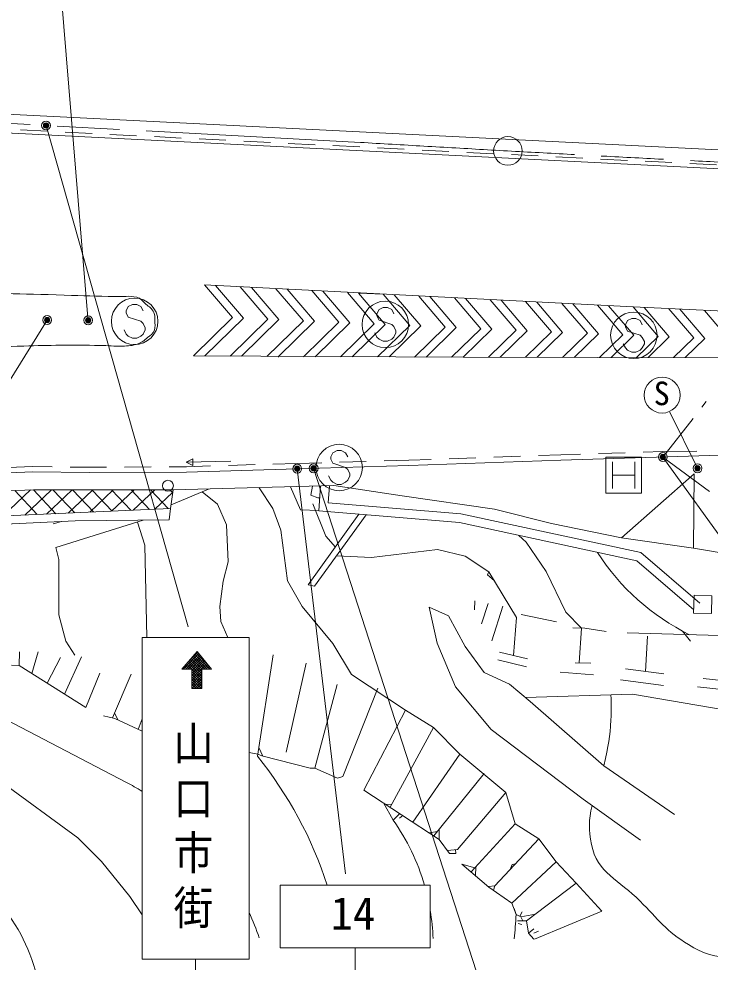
# Model space of a CAD drawing. Units: millimetres, scale not verified. Extents: x 40000 to 680000, y 20000 to 380000.
# Drawn here: x 239717 to 278407, y 230639 to 283424 of the extents above; entities that cross this region are included whole.
import ezdxf
from ezdxf.enums import TextEntityAlignment as Align

# ---------------------------------------------------------------- set-up
doc = ezdxf.new("R2010")
doc.units = ezdxf.units.MM
doc.header["$LTSCALE"] = 1000
doc.header["$PDMODE"] = 32
doc.header["$PDSIZE"] = 500
doc.linetypes.add('CHAIN', pattern=[18.5, 12, -1.5, 3.5, -1.5])
for name, color, linetype, lineweight in [('M-BGD', 7, 'Continuous', 13), ('M-BMK', 2, 'CHAIN', 13), ('M-BMK-SRVR', 3, 'Continuous', 13), ('M-STR-HTXT', 7, 'Continuous', 13), ('M-STR-STRC', 7, 'Continuous', 13)]:
    doc.layers.add(name, color=color, linetype=linetype, lineweight=lineweight)
doc.styles.add('@ＭＳ ゴシック', font='')
doc.styles.add('ＭＳ ゴシック', font='')
doc.styles.get('@ＭＳ ゴシック').set_extended_font_data('@MS Gothic')
doc.styles.get('ＭＳ ゴシック').set_extended_font_data('MS Gothic')

msp = doc.modelspace()

# ---------------------------------------------------------------- linework, layer by layer
at = {"layer": 'M-BGD'}
for p, q in [((239816, 277209), (241314, 277134)), ((242313, 277084), (243811, 277008)), ((244810, 276958), (246308, 276883)), ((247307, 276833), (248805, 276757)), ((249803, 276707), (251302, 276632)), ((252300, 276582), (253798, 276507)), ((254797, 276456), (256295, 276381)), ((257294, 276331), (258792, 276256)), ((259791, 276206), (261289, 276130)), ((262288, 276080), (263786, 276005)), ((264785, 275955), (266283, 275880)), ((267281, 275829), (268780, 275754)), ((269778, 275704), (271276, 275629)), ((272275, 275579), (273773, 275503)), ((274772, 275453), (276270, 275378)), ((277269, 275328), (278767, 275252)), ((278186, 262013), (277940, 261698)), ((277448, 261067), (275761, 258906)), ((274651, 259171), (275755, 259206)), ((275755, 259206), (277654, 259229)), ((249079, 258616), (249450, 258812)), ((251579, 258673), (249079, 258616)), ((249450, 258812), (249459, 258437)), ((257665, 258617), (259164, 258660)), ((260164, 258689), (261542, 258729)), ((261542, 258729), (262797, 258773)), ((263797, 258808), (265296, 258861)), ((266295, 258896), (267794, 258949)), ((268793, 258984), (270048, 259028)), ((270048, 259028), (271152, 259062)), ((272152, 259093), (273651, 259140)), ((272573, 256891), (272573, 258891)), ((272573, 258891), (274573, 258891)), ((274573, 258891), (274573, 256891)), ((275761, 258906), (278380, 256976)), ((239120, 258321), (240502, 258367)), ((240502, 258367), (241582, 258356)), ((242582, 258346), (243662, 258336)), ((243662, 258336), (244628, 258341)), ((245628, 258346), (247128, 258354)), ((248128, 258359), (249094, 258364)), ((249459, 258437), (249079, 258616)), ((249094, 258364), (250441, 258404)), ((251441, 258433), (252940, 258478)), ((253939, 258507), (255286, 258547)), ((255286, 258547), (256665, 258587)), ((272948, 258641), (272948, 257141)), ((274198, 258641), (274198, 257141)), ((272948, 257891), (274198, 257891)), ((273455, 254389), (277513, 257960)), ((277475, 253806), (277513, 257960)), ((241795, 255735), (240538, 257067)), ((250330, 257111), (248238, 256221)), ((253169, 257184), (253928, 256031)), ((254924, 257236), (255484, 255945)), ((256153, 257272), (256059, 256762)), ((256599, 257285), (256502, 255889)), ((257101, 257300), (257035, 256346)), ((257352, 257307), (261166, 256733)), ((238827, 255600), (240377, 257061)), ((240749, 255687), (239483, 257028)), ((240043, 255655), (241529, 257057)), ((241258, 255710), (242673, 257045)), ((242841, 255782), (241640, 257056)), ((242473, 255765), (243821, 257037)), ((243888, 255830), (242741, 257045)), ((243689, 255821), (244984, 257043)), ((244934, 255877), (243840, 257037)), ((244904, 255876), (246147, 257049)), ((245980, 255925), (244926, 257042)), ((247026, 255973), (246012, 257048)), ((246119, 255931), (247310, 257055)), ((248073, 256020), (247098, 257053)), ((247335, 255987), (248325, 256921)), ((248324, 256911), (248184, 257059)), ((248345, 257060), (248198, 256026)), ((249968, 256957), (250835, 256267)), ((256059, 256762), (256453, 256618)), ((256553, 256615), (256453, 256618)), ((261166, 256733), (266329, 255993)), ((274573, 256891), (272573, 256891)), ((248198, 256026), (236482, 255493)), ((248132, 255385), (248198, 256026)), ((250835, 256267), (251343, 255115)), ((253928, 256031), (254375, 254814)), ((256166, 256288), (256904, 254482)), ((257035, 256346), (264450, 255733)), ((255484, 255945), (256504, 255907)), ((258738, 255704), (255909, 251751)), ((259157, 255669), (256265, 251669)), ((256502, 255889), (264377, 255238)), ((264450, 255733), (274527, 253555)), ((266329, 255993), (269535, 255186)), ((231627, 254767), (242863, 255340)), ((242106, 255301), (241630, 255159)), ((246681, 255365), (241790, 253838)), ((242863, 255340), (248132, 255385)), ((246365, 255266), (246773, 253971)), ((251343, 255115), (251426, 253046)), ((264377, 255238), (274297, 253093)), ((269535, 255186), (273455, 254389)), ((254375, 254814), (254752, 251984)), ((256904, 254482), (257432, 253866)), ((267697, 254520), (268108, 254146)), ((246773, 253971), (246871, 248803)), ((268108, 254146), (269223, 252500)), ((273455, 254389), (277475, 253806)), ((241790, 253838), (241946, 253179)), ((257502, 253380), (259454, 253282)), ((259454, 253282), (263148, 253737)), ((263148, 253737), (264698, 253361)), ((274527, 253555), (277828, 250729)), ((277475, 253806), (281537, 253126)), ((241946, 253179), (241957, 250068)), ((251426, 253046), (251158, 251966)), ((264698, 253361), (266024, 252483)), ((274297, 253093), (277503, 250349)), ((266024, 252483), (265942, 252319)), ((265942, 252319), (266334, 251972)), ((267577, 249921), (266024, 252483)), ((269223, 252500), (270333, 250231)), ((251158, 251966), (250964, 250541)), ((254752, 251984), (255574, 250538)), ((255909, 251751), (256265, 251669)), ((265238, 250857), (265224, 250349)), ((250964, 250541), (251016, 249701)), ((255574, 250538), (257294, 248475)), ((265979, 250708), (265607, 249575)), ((266798, 250557), (266185, 248627)), ((270333, 250231), (271207, 249328)), ((241957, 250068), (242355, 248600)), ((251016, 249701), (251421, 248803)), ((267577, 249921), (267403, 247799)), ((267825, 250099), (269804, 249685)), ((271398, 249322), (270725, 249342)), ((271207, 249328), (271079, 247383)), ((271398, 249322), (272583, 249134)), ((276862, 249164), (277305, 248600)), ((273767, 249067), (279613, 248892)), ((274898, 248882), (274782, 246910)), ((242355, 248600), (242856, 247824)), ((257294, 248475), (258339, 246738)), ((239762, 247998), (239732, 247237)), ((240790, 248011), (240444, 246789)), ((242048, 247678), (241310, 246243)), ((243220, 247728), (242267, 245640)), ((253958, 247839), (253072, 242157)), ((266620, 247993), (268176, 247609)), ((239311, 247249), (239732, 247237)), ((239732, 247237), (243462, 244887)), ((255790, 247363), (254677, 242397)), ((266523, 247551), (268121, 247166)), ((270846, 247390), (271727, 247364)), ((273666, 247053), (275818, 246778)), ((244255, 246809), (243462, 244887)), ((246010, 246758), (244953, 244309)), ((270018, 246863), (271877, 246714)), ((278012, 246507), (280165, 246284)), ((257532, 246168), (256278, 241486)), ((273394, 246444), (275799, 246123)), ((277702, 246047), (279855, 245804)), ((235708, 245910), (245740, 240693)), ((259810, 245975), (257857, 241022)), ((244452, 244424), (245085, 244279)), ((245071, 244582), (245250, 244197)), ((261350, 244744), (259030, 240263)), ((245085, 244279), (246609, 243558)), ((246609, 244255), (246393, 243655)), ((262933, 243766), (260492, 239305)), ((253090, 242276), (252609, 242366)), ((253148, 242648), (253373, 242163)), ((264398, 242284), (261770, 238478)), ((253091, 242279), (253322, 242175)), ((256025, 241494), (253322, 242175)), ((256025, 241494), (256278, 241486)), ((257555, 240932), (256278, 241486)), ((238611, 240794), (243019, 237596)), ((257857, 241022), (257555, 240932)), ((265757, 241186), (262945, 237699)), ((259030, 240263), (263248, 237499)), ((266965, 240134), (264269, 236950)), ((260127, 239544), (260663, 238589)), ((260584, 239474), (260268, 239452)), ((261046, 238951), (260663, 238589)), ((261202, 238840), (261014, 238698)), ((267493, 238382), (265028, 235684)), ((243019, 237596), (244343, 236275)), ((263152, 237958), (262677, 237877)), ((263234, 238057), (263248, 237499)), ((268810, 237539), (266359, 234913)), ((263248, 237499), (263821, 236724)), ((263702, 236885), (264269, 236950)), ((263821, 236724), (264175, 236714)), ((264175, 236714), (264149, 236936)), ((244343, 236275), (245934, 234316)), ((264518, 236115), (265238, 235913)), ((264518, 236115), (266026, 234841)), ((265297, 235977), (265282, 235469)), ((267333, 236100), (267216, 235831)), ((269794, 236249), (267305, 233945)), ((267504, 236137), (267333, 236100)), ((266359, 234913), (265999, 234864)), ((266359, 234913), (266288, 234658)), ((270903, 235066), (268138, 232942)), ((266026, 234841), (267305, 233945)), ((245934, 234316), (246609, 233291)), ((267305, 233945), (267548, 233298)), ((267431, 233641), (267548, 233298)), ((267891, 233458), (267757, 233208)), ((267815, 233182), (268631, 233321)), ((272339, 233486), (268570, 231933)), ((267548, 233298), (267815, 233182)), ((268138, 232942), (267623, 232957)), ((267661, 232801), (267871, 232753)), ((267815, 233182), (267916, 232949)), ((268124, 232943), (268241, 232259)), ((268548, 232507), (268241, 232259)), ((268548, 231933), (268241, 232259)), ((268792, 232373), (268534, 232253))]:
    msp.add_line(p, q, dxfattribs=at)
for points in [[(200959, 280187), (234559, 278317), (305672, 274745), (351140, 273572), (372888, 273368), (416155, 273954), (448508, 275454), (467881, 276794), (495867, 279299), (529307, 283136), (558233, 286943), (566414, 288134)], [(566563, 287094), (558377, 285903), (529436, 282094), (495973, 278254), (467964, 275747), (448568, 274406), (416186, 272904), (372890, 272318), (351121, 272522), (305632, 273695), (234507, 277268), (200929, 279169)], [(211813, 255471), (211965, 255500), (216235, 256225), (220380, 256832), (225857, 257340), (231757, 257775), (235949, 257896), (240506, 258067), (243661, 258036), (249099, 258064), (255295, 258248), (261552, 258429), (270058, 258728), (280165, 259043), (288056, 259056), (294252, 259240), (299794, 259201)], [(257352, 257307), (248345, 257060), (240538, 257067), (233155, 256796), (225942, 256344), (225714, 256323), (219948, 255758), (215177, 255031), (207893, 253696), (204042, 252954), (200251, 251942)], [(274508, 237459), (271309, 239754), (266152, 243648), (264154, 246038), (263128, 248495), (262683, 250510), (263756, 250024), (264701, 248293), (265751, 246854), (267182, 246196), (268342, 245215), (272463, 241632), (276408, 238909)], [(258339, 246738), (261350, 244744), (262933, 243766), (264398, 242284), (266965, 240134), (267493, 238382), (268810, 237539), (269794, 236249), (270903, 235066), (272339, 233486)], [(268071, 245444), (274071, 245637), (286281, 243554), (291994, 241906), (292033, 236646), (295175, 231986)]]:
    msp.add_lwpolyline(points, dxfattribs=at)
msp.add_lwpolyline([(277511, 251170), (278511, 251141), (278482, 250141), (277482, 250170)], close=True, dxfattribs=at)
for centre, radius, start, end in [((282977, 260559), 12933, 212.722, 243.7274), ((235650, 228065), 22407, 17.8752, 38.9687), ((238572, 227043), 15417, 58.5808, 62.2949), ((250715, 231547), 12189, 16.1774, 35.2956), ((230984, 227432), 10038, 14.2874, 42.369), ((238572, 227043), 15417, 18.7435, 24.4296), ((250715, 231547), 12189, 1.9287, 9.3362), ((247362, 234286), 20210, 353.327, 357.198), ((241475, 229550), 11952, 11.8148, 11.8174)]:
    msp.add_arc(centre, radius, start, end, dxfattribs=at)
for points, knots in [([(200380, 260294), (201092, 260465), (201851, 260644), (202700, 260843), (206155, 261655), (208103, 262068), (211602, 262665), (215949, 263408), (218398, 263769), (222785, 264213), (227492, 264688), (230156, 264601), (234880, 264849), (236875, 264954), (237991, 265049), (239988, 265117), (240802, 265144), (241258, 265150), (242072, 265160), (242925, 265171), (243404, 265164), (244258, 265148), (244745, 265140), (245018, 265094), (245506, 265112), (245856, 265125), (246063, 265128), (246394, 265242), (246629, 265323), (246734, 265433), (246925, 265591), (247091, 265729), (247229, 265793), (247301, 265996), (247375, 266207), (247327, 266345), (247318, 266568), (247311, 266732), (247351, 266839), (247278, 266985), (247163, 267217), (247021, 267300), (246823, 267467), (246634, 267627), (246556, 267791), (246314, 267846), (245858, 267949), (245585, 267867), (245118, 267881), (244001, 267913), (243375, 267928), (242257, 267964), (239739, 268045), (238325, 268049), (235810, 268204), (232257, 268422), (230274, 268650), (226721, 268884), (221792, 269210), (219025, 269299), (214093, 269564), (208785, 269849), (205612, 270019), (200671, 270284)], [0, 0, 0, 0, 1, 1, 1, 2, 2, 2, 3, 3, 3, 4, 4, 4, 5, 5, 5, 6, 6, 6, 7, 7, 7, 8, 8, 8, 9, 9, 9, 10, 10, 10, 11, 11, 11, 12, 12, 12, 13, 13, 13, 14, 14, 14, 15, 15, 15, 16, 16, 16, 17, 17, 17, 18, 18, 18, 19, 19, 19, 20, 20, 20, 21, 21, 21, 21]), ([(272857, 245598), (272886, 244949), (272878, 244747), (272853, 244203), (272807, 243189), (272702, 242820), (272463, 241632)], [0, 0, 0, 0, 1, 1, 1, 2, 2, 2, 2]), ([(292033, 236646), (290860, 237036), (290302, 237329), (289185, 237158), (288599, 237068), (288268, 236977), (287729, 236732), (286817, 236318), (286334, 236011), (285529, 235416), (284577, 234713), (284171, 234165), (283310, 233354), (282622, 232707), (282352, 232200), (281561, 231686), (280891, 231251), (280467, 230940), (279669, 230910), (278661, 230871), (278056, 231113), (277188, 231626), (275965, 232348), (275481, 233046), (274485, 234057), (273340, 235220), (272076, 235626), (271767, 237228), (271606, 238062), (271602, 238555), (271800, 239402)], [0, 0, 0, 0, 1, 1, 1, 2, 2, 2, 3, 3, 3, 4, 4, 4, 5, 5, 5, 6, 6, 6, 7, 7, 7, 8, 8, 8, 9, 9, 9, 10, 10, 10, 10])]:
    msp.add_open_spline(points, degree=3, knots=knots, dxfattribs=at)
at = {"layer": 'M-BMK'}
msp.add_line((258830, 276511), (166990, 281448), dxfattribs=at)
msp.add_arc((381171, 2319468), 2046616, 266.57296, 269.76813, dxfattribs=at)
at = {"layer": 'M-BMK-SRVR'}
msp.add_circle((267086, 276032), 800, dxfattribs=at)
at = {"layer": 'M-STR-HTXT'}
msp.add_arc((234127, 4383468), 4156100, 269.30515, 274.67876, dxfattribs=at)
at = {"layer": 'M-STR-STRC'}
for p, q in [((243584, 266703), (238805, 324431)), ((241238, 277457), (249189, 249404)), ((274096, 267303), (250109, 268537)), ((251673, 266710), (250109, 268537)), ((252289, 266682), (250729, 268505)), ((253658, 266621), (252108, 268431)), ((254274, 266593), (252729, 268398)), ((255643, 266532), (254108, 268325)), ((256259, 266504), (254728, 268292)), ((257628, 266443), (256107, 268219)), ((258244, 266415), (256728, 268186)), ((259612, 266354), (258107, 268113)), ((258726, 268082), (260102, 268012)), ((260228, 266326), (258726, 268082)), ((261597, 266265), (260102, 268012)), ((262213, 266237), (260721, 267981)), ((263582, 266176), (262097, 267911)), ((264198, 266148), (262716, 267880)), ((265567, 266087), (264092, 267810)), ((266183, 266059), (264711, 267778)), ((267552, 265998), (266087, 267709)), ((268168, 265970), (266706, 267677)), ((245841, 267325), (245723, 267089)), ((246078, 267443), (245841, 267325)), ((246314, 267443), (246078, 267443)), ((246551, 267325), (246314, 267443)), ((246669, 267089), (246551, 267325)), ((259874, 267153), (259756, 266917)), ((260110, 267272), (259874, 267153)), ((260347, 267272), (260110, 267272)), ((260583, 267153), (260347, 267272)), ((260701, 266917), (260583, 267153)), ((269537, 265908), (268082, 267608)), ((270153, 265881), (268701, 267576)), ((271536, 265834), (270106, 267505)), ((272152, 265806), (270725, 267474)), ((273521, 265745), (272101, 267404)), ((274137, 265717), (272720, 267373)), ((285989, 266739), (274096, 267303)), ((275506, 265656), (274096, 267303)), ((276122, 265628), (274715, 267272)), ((277491, 265567), (276091, 267202)), ((278107, 265539), (276711, 267171)), ((279476, 265478), (278087, 267101)), ((241301, 266569), (223508, 237960)), ((245723, 267089), (245723, 266970)), ((245723, 266970), (245841, 266734)), ((245841, 266734), (246551, 266498)), ((251673, 266710), (249482, 264572)), ((252289, 266682), (250119, 264565)), ((253658, 266621), (251535, 264549)), ((254274, 266593), (252172, 264542)), ((259756, 266917), (259756, 266799)), ((259756, 266799), (259874, 266562)), ((274019, 266663), (273783, 266545)), ((274255, 266663), (274019, 266663)), ((274492, 266545), (274255, 266663)), ((246551, 266498), (246669, 266380)), ((246669, 266380), (246787, 266143)), ((246787, 266143), (246787, 266025)), ((255643, 266532), (253588, 264527)), ((256259, 266504), (254225, 264520)), ((257628, 266443), (255653, 264516)), ((258244, 266415), (256296, 264514)), ((259612, 266354), (257724, 264511)), ((260228, 266326), (258367, 264509)), ((261597, 266265), (259795, 264506)), ((259874, 266562), (260583, 266326)), ((262213, 266237), (260438, 264504)), ((260583, 266326), (260701, 266208)), ((260701, 266208), (260819, 265972)), ((263582, 266176), (261866, 264501)), ((264198, 266148), (262509, 264499)), ((265567, 266087), (263937, 264496)), ((266183, 266059), (264580, 264494)), ((273783, 266545), (273665, 266308)), ((273665, 266308), (273665, 266190)), ((273665, 266190), (273783, 265954)), ((274610, 266308), (274492, 266545)), ((245723, 265789), (245605, 266025)), ((245841, 265670), (245723, 265789)), ((246078, 265552), (245841, 265670)), ((246314, 265552), (246078, 265552)), ((246551, 265670), (246314, 265552)), ((246669, 265789), (246551, 265670)), ((246787, 266025), (246669, 265789)), ((259756, 265617), (259638, 265853)), ((259874, 265499), (259756, 265617)), ((260701, 265617), (260583, 265499)), ((260819, 265853), (260701, 265617)), ((260819, 265972), (260819, 265853)), ((267552, 265998), (266008, 264491)), ((268168, 265970), (266651, 264489)), ((269537, 265908), (268079, 264486)), ((270153, 265881), (268722, 264484)), ((271536, 265834), (270150, 264481)), ((272152, 265806), (270793, 264479)), ((273521, 265745), (272221, 264476)), ((274137, 265717), (272864, 264475)), ((273783, 265954), (274492, 265717)), ((275506, 265656), (274292, 264471)), ((274492, 265717), (274610, 265599)), ((274610, 265599), (274728, 265363)), ((276122, 265628), (274935, 264470)), ((277491, 265567), (276363, 264466)), ((278107, 265539), (277006, 264465)), ((260110, 265381), (259874, 265499)), ((260347, 265381), (260110, 265381)), ((260583, 265499), (260347, 265381)), ((273665, 265008), (273546, 265245)), ((273783, 264890), (273665, 265008)), ((274610, 265008), (274492, 264890)), ((274728, 265245), (274610, 265008)), ((274728, 265363), (274728, 265245)), ((249482, 264572), (264580, 264494)), ((254274, 264519), (254225, 264520)), ((264580, 264494), (281148, 264455)), ((274019, 264772), (273783, 264890)), ((274255, 264772), (274019, 264772)), ((274492, 264890), (274255, 264772)), ((276147, 261410), (277701, 258274)), ((257529, 259261), (257293, 259143)), ((257765, 259261), (257529, 259261)), ((258002, 259143), (257765, 259261)), ((257293, 259143), (257174, 258907)), ((257174, 258907), (257174, 258789)), ((257174, 258789), (257293, 258552)), ((258120, 258907), (258002, 259143)), ((275761, 258906), (305574, 217401)), ((255295, 258248), (257997, 235587)), ((256215, 258274), (265963, 228128)), ((257293, 258552), (258002, 258316)), ((258002, 258316), (258120, 258198)), ((258120, 258198), (258238, 257961)), ((257174, 257607), (257056, 257843)), ((257293, 257489), (257174, 257607)), ((258120, 257607), (258002, 257489)), ((258238, 257843), (258120, 257607)), ((258238, 257961), (258238, 257843)), ((257529, 257370), (257293, 257489)), ((257765, 257370), (257529, 257370)), ((258002, 257489), (257765, 257370)), ((246609, 248803), (252609, 248803)), ((246609, 248803), (246609, 230803)), ((252609, 248803), (252609, 230803)), ((249701, 248021), (248844, 247025)), ((248916, 247025), (249796, 247904)), ((249058, 247025), (249859, 247826)), ((249199, 247025), (249922, 247748)), ((249271, 247521), (249733, 247982)), ((249340, 247025), (249985, 247670)), ((249977, 247025), (249368, 247634)), ((249398, 246941), (250049, 247591)), ((250118, 247025), (249433, 247710)), ((250260, 247025), (249499, 247786)), ((250401, 247025), (249564, 247862)), ((250356, 247211), (249630, 247938)), ((249759, 247949), (249695, 248014)), ((250507, 247025), (249701, 248021)), ((248987, 247025), (248910, 247101)), ((249128, 247025), (248976, 247177)), ((249270, 247025), (249041, 247253)), ((249953, 246483), (249106, 247329)), ((249953, 246625), (249172, 247405)), ((249953, 246766), (249237, 247481)), ((249953, 246907), (249303, 247557)), ((249398, 246800), (250112, 247513)), ((249398, 246658), (250175, 247435)), ((249398, 246517), (250238, 247357)), ((250048, 247025), (250302, 247279)), ((250189, 247025), (250365, 247200)), ((250330, 247025), (250428, 247122)), ((250472, 247025), (250491, 247044)), ((248844, 247025), (249398, 247025)), ((248846, 247025), (248845, 247025)), ((249398, 247025), (249398, 245954)), ((249398, 246375), (249953, 246930)), ((249953, 246342), (249398, 246896)), ((249398, 246234), (249953, 246788)), ((249953, 246200), (249398, 246755)), ((249398, 246092), (249953, 246647)), ((249953, 246059), (249398, 246613)), ((249953, 247025), (249953, 245954)), ((250507, 247025), (249953, 247025)), ((249916, 245954), (249398, 246472)), ((249775, 245954), (249398, 246330)), ((249633, 245954), (249398, 246189)), ((249492, 245954), (249398, 246048)), ((249401, 245954), (249953, 246505)), ((249543, 245954), (249953, 246364)), ((249684, 245954), (249953, 246222)), ((249826, 245954), (249953, 246081)), ((249398, 245954), (249953, 245954)), ((249953, 245954), (249398, 245954)), ((254342, 234943), (262742, 234943)), ((254342, 231443), (254342, 234943)), ((262742, 234943), (262742, 231443)), ((262742, 231443), (254342, 231443)), ((258542, 231443), (258542, 228511)), ((246609, 230803), (252609, 230803)), ((249609, 230803), (249609, 227871))]:
    msp.add_line(p, q, dxfattribs=at)
for centre, radius in [((241238, 277457), 150), ((241238, 277457), 120), ((241238, 277457), 90), ((241238, 277457), 60), ((241238, 277457), 30), ((246196, 266498), 1300), ((260228, 266326), 1300), ((241301, 266569), 150), ((241301, 266569), 120), ((241301, 266569), 90), ((241301, 266569), 60), ((241301, 266569), 30), ((243596, 266554), 150), ((243596, 266554), 120), ((243596, 266554), 90), ((243596, 266554), 60), ((243596, 266554), 30), ((243596, 266554), 20), ((274137, 265717), 1300), ((275719, 262371), 1006), ((257647, 258316), 1300), ((275761, 258906), 150), ((275761, 258906), 120), ((275761, 258906), 90), ((275761, 258906), 60), ((275761, 258906), 30), ((255295, 258248), 150), ((255295, 258248), 120), ((255295, 258248), 90), ((255295, 258248), 60), ((255295, 258248), 30), ((256215, 258274), 150), ((256215, 258274), 120), ((256215, 258274), 90), ((256215, 258274), 60), ((256215, 258274), 30), ((277701, 258274), 150), ((277701, 258274), 120), ((277701, 258274), 90), ((277701, 258274), 60), ((277701, 258274), 30), ((248059, 257298), 305)]:
    msp.add_circle(centre, radius, dxfattribs=at)
for p in [(241238, 277457), (241301, 266569), (243596, 266554), (275761, 258906), (255295, 258248), (256215, 258274), (277701, 258274)]:
    msp.add_point(p, dxfattribs=at)

# ---------------------------------------------------------------- texts
at = {"layer": 'M-STR-STRC', "style": 'ＭＳ ゴシック'}
msp.add_text('S', height=1320, dxfattribs=at).set_placement((275697, 261410), align=Align.BOTTOM_CENTER)
msp.add_text('14', height=1833, dxfattribs=at).set_placement((257165, 231906), align=Align.BOTTOM_LEFT)
at = {"layer": 'M-STR-STRC', "insert": (248414, 244194), "char_height": 1629, "attachment_point": 7, "rotation": 270, "style": '@ＭＳ ゴシック'}
msp.add_mtext('\\T1.2;\\W1.15;山口市街', dxfattribs=at)

doc.saveas('drawing.dxf')
